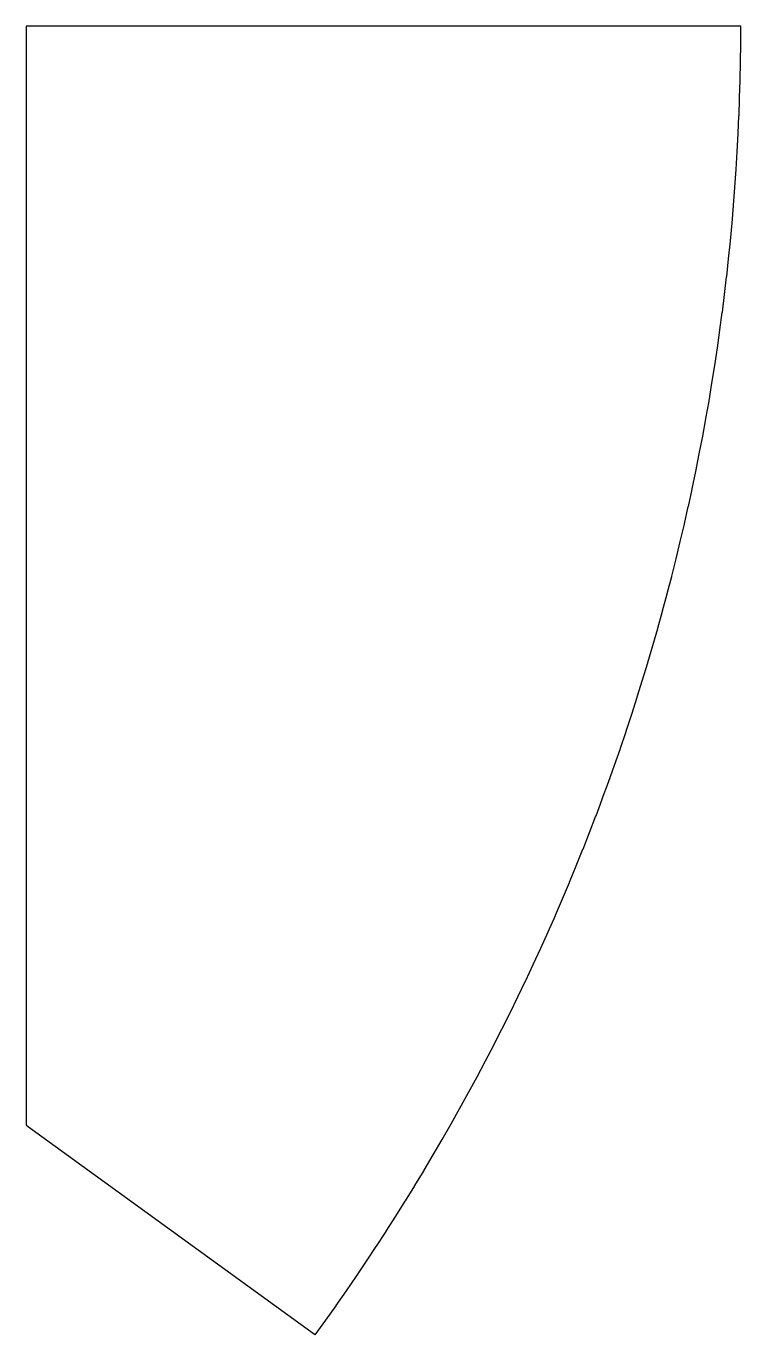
# Model space of a CAD drawing. Header units: millimetres. Extents: x 195 to 390, y 243 to 600.
import ezdxf

# ---------------------------------------------------------------- set-up
doc = ezdxf.new("R2010")
doc.units = ezdxf.units.MM
doc.layers.add('Mesh_cs003', color=7, linetype='CONTINUOUS')

msp = doc.modelspace()

# ---------------------------------------------------------------- linework, layer by layer
at = {"layer": 'Mesh_cs003'}
for p, q in [((195.166, 600.148, 0.1), (195, 600.148, 0.1)), ((195, 600.148, 0.1), (195, 599.983, 0.1)), ((195, 599.983, 0.1), (195, 575.359, 0.1)), ((195.277, 600.148, 0.1), (195.166, 600.148, 0.1)), ((388.11, 600.148, 0.1), (195.277, 600.148, 0.1)), ((388.955, 600.148, 0.1), (388.11, 600.148, 0.1)), ((389.273, 600.148, 0.1), (388.955, 600.148, 0.1)), ((389.723, 600.148, 0.1), (389.273, 600.148, 0.1)), ((389.834, 600.148, 0.1), (389.723, 600.148, 0.1)), ((390, 600.148, 0.1), (389.834, 600.148, 0.1)), ((389.98, 595.26, 0.1), (390, 600.117, 0.1)), ((390, 600.117, 0.1), (390, 600.148, 0.1)), ((389.921, 590.373, 0.1), (389.98, 595.229, 0.1)), ((389.98, 595.229, 0.1), (389.98, 595.26, 0.1)), ((389.822, 585.454, 0.1), (389.92, 590.296, 0.1)), ((389.92, 590.296, 0.1), (389.921, 590.342, 0.1)), ((389.921, 590.342, 0.1), (389.921, 590.373, 0.1)), ((389.684, 580.563, 0.1), (389.821, 585.405, 0.1)), ((389.821, 585.405, 0.1), (389.822, 585.454, 0.1)), ((389.508, 575.692, 0.1), (389.683, 580.532, 0.1)), ((389.683, 580.532, 0.1), (389.684, 580.563, 0.1)), ((389.292, 570.823, 0.1), (389.507, 575.661, 0.1)), ((389.507, 575.661, 0.1), (389.508, 575.692, 0.1)), ((195, 575.359, 0.1), (195, 575.248, 0.1)), ((195, 575.248, 0.1), (195, 573.027, 0.1)), ((195, 573.027, 0.1), (195, 300.355, 0.1)), ((389.036, 565.919, 0.1), (389.29, 570.77, 0.1)), ((389.29, 570.77, 0.1), (389.292, 570.823, 0.1)), ((388.74, 561.031, 0.1), (389.033, 565.879, 0.1)), ((389.033, 565.879, 0.1), (389.036, 565.919, 0.1)), ((388.405, 556.144, 0.1), (388.738, 560.99, 0.1)), ((388.738, 560.99, 0.1), (388.74, 561.031, 0.1)), ((388.031, 551.261, 0.1), (388.403, 556.104, 0.1)), ((388.403, 556.104, 0.1), (388.405, 556.144, 0.1)), ((387.618, 546.381, 0.1), (388.028, 551.22, 0.1)), ((388.028, 551.22, 0.1), (388.031, 551.261, 0.1)), ((387.165, 541.504, 0.1), (387.614, 546.34, 0.1)), ((387.614, 546.34, 0.1), (387.618, 546.381, 0.1)), ((386.673, 536.631, 0.1), (387.161, 541.463, 0.1)), ((387.161, 541.463, 0.1), (387.165, 541.504, 0.1)), ((386.142, 531.762, 0.1), (386.669, 536.591, 0.1)), ((386.669, 536.591, 0.1), (386.673, 536.631, 0.1)), ((385.571, 526.898, 0.1), (386.137, 531.722, 0.1)), ((386.137, 531.722, 0.1), (386.142, 531.762, 0.1)), ((384.962, 522.038, 0.1), (385.567, 526.858, 0.1)), ((385.567, 526.858, 0.1), (385.571, 526.898, 0.1)), ((384.313, 517.184, 0.1), (384.957, 521.998, 0.1)), ((384.957, 521.998, 0.1), (384.962, 522.038, 0.1)), ((383.625, 512.335, 0.1), (384.308, 517.143, 0.1)), ((384.308, 517.143, 0.1), (384.313, 517.184, 0.1)), ((382.898, 507.491, 0.1), (383.619, 512.294, 0.1)), ((383.619, 512.294, 0.1), (383.625, 512.335, 0.1)), ((382.892, 507.451, 0.1), (382.898, 507.491, 0.1)), ((382.132, 502.654, 0.1), (382.892, 507.451, 0.1)), ((381.328, 497.823, 0.1), (382.126, 502.614, 0.1)), ((382.126, 502.614, 0.1), (382.132, 502.654, 0.1)), ((380.484, 492.998, 0.1), (381.321, 497.783, 0.1)), ((381.321, 497.783, 0.1), (381.328, 497.823, 0.1)), ((379.601, 488.181, 0.1), (380.477, 492.958, 0.1)), ((380.477, 492.958, 0.1), (380.484, 492.998, 0.1)), ((378.68, 483.371, 0.1), (379.594, 488.141, 0.1)), ((379.594, 488.141, 0.1), (379.601, 488.181, 0.1)), ((377.72, 478.568, 0.1), (378.672, 483.331, 0.1)), ((378.672, 483.331, 0.1), (378.68, 483.371, 0.1)), ((376.721, 473.773, 0.1), (377.712, 478.528, 0.1)), ((377.712, 478.528, 0.1), (377.72, 478.568, 0.1)), ((375.684, 468.986, 0.1), (376.713, 473.733, 0.1)), ((376.713, 473.733, 0.1), (376.721, 473.773, 0.1)), ((374.608, 464.208, 0.1), (375.676, 468.947, 0.1)), ((375.676, 468.947, 0.1), (375.684, 468.986, 0.1)), ((373.494, 459.439, 0.1), (374.599, 464.169, 0.1)), ((374.599, 464.169, 0.1), (374.608, 464.208, 0.1)), ((372.342, 454.679, 0.1), (373.485, 459.4, 0.1)), ((373.485, 459.4, 0.1), (373.494, 459.439, 0.1)), ((371.151, 449.928, 0.1), (372.332, 454.639, 0.1)), ((372.332, 454.639, 0.1), (372.342, 454.679, 0.1)), ((369.921, 445.187, 0.1), (371.141, 449.889, 0.1)), ((371.141, 449.889, 0.1), (371.151, 449.928, 0.1)), ((368.654, 440.457, 0.1), (369.911, 445.148, 0.1)), ((369.911, 445.148, 0.1), (369.921, 445.187, 0.1)), ((367.349, 435.736, 0.1), (368.644, 440.417, 0.1)), ((368.644, 440.417, 0.1), (368.654, 440.457, 0.1)), ((366.005, 431.026, 0.1), (367.338, 435.697, 0.1)), ((367.338, 435.697, 0.1), (367.349, 435.736, 0.1)), ((364.624, 426.327, 0.1), (365.994, 430.987, 0.1)), ((365.994, 430.987, 0.1), (366.005, 431.026, 0.1)), ((363.205, 421.64, 0.1), (364.613, 426.288, 0.1)), ((364.613, 426.288, 0.1), (364.624, 426.327, 0.1)), ((361.748, 416.964, 0.1), (363.193, 421.601, 0.1)), ((363.193, 421.601, 0.1), (363.205, 421.64, 0.1)), ((360.254, 412.3, 0.1), (361.736, 416.925, 0.1)), ((361.736, 416.925, 0.1), (361.748, 416.964, 0.1)), ((358.709, 407.609, 0.1), (360.229, 412.222, 0.1)), ((360.229, 412.222, 0.1), (360.242, 412.261, 0.1)), ((360.242, 412.261, 0.1), (360.254, 412.3, 0.1)), ((357.14, 402.97, 0.1), (358.696, 407.57, 0.1)), ((358.696, 407.57, 0.1), (358.709, 407.609, 0.1)), ((355.533, 398.343, 0.1), (357.126, 402.931, 0.1)), ((357.126, 402.931, 0.1), (357.14, 402.97, 0.1)), ((353.889, 393.73, 0.1), (355.519, 398.305, 0.1)), ((355.519, 398.305, 0.1), (355.533, 398.343, 0.1)), ((352.207, 389.13, 0.1), (353.875, 393.691, 0.1)), ((353.875, 393.691, 0.1), (353.889, 393.73, 0.1)), ((350.489, 384.543, 0.1), (352.193, 389.091, 0.1)), ((352.193, 389.091, 0.1), (352.207, 389.13, 0.1)), ((348.734, 379.971, 0.1), (350.474, 384.505, 0.1)), ((350.474, 384.505, 0.1), (350.489, 384.543, 0.1)), ((346.942, 375.413, 0.1), (348.719, 379.933, 0.1)), ((348.719, 379.933, 0.1), (348.734, 379.971, 0.1)), ((345.113, 370.869, 0.1), (346.927, 375.375, 0.1)), ((346.927, 375.375, 0.1), (346.942, 375.413, 0.1)), ((343.248, 366.341, 0.1), (345.098, 370.832, 0.1)), ((345.098, 370.832, 0.1), (345.113, 370.869, 0.1)), ((341.347, 361.827, 0.1), (343.232, 366.303, 0.1)), ((343.232, 366.303, 0.1), (343.248, 366.341, 0.1)), ((339.409, 357.329, 0.1), (341.331, 361.79, 0.1)), ((341.331, 361.79, 0.1), (341.347, 361.827, 0.1)), ((337.435, 352.847, 0.1), (339.392, 357.292, 0.1)), ((339.392, 357.292, 0.1), (339.409, 357.329, 0.1)), ((335.425, 348.381, 0.1), (337.418, 352.81, 0.1)), ((337.418, 352.81, 0.1), (337.435, 352.847, 0.1)), ((333.379, 343.931, 0.1), (335.408, 348.344, 0.1)), ((335.408, 348.344, 0.1), (335.425, 348.381, 0.1)), ((331.297, 339.498, 0.1), (333.361, 343.894, 0.1)), ((333.361, 343.894, 0.1), (333.379, 343.931, 0.1)), ((329.18, 335.081, 0.1), (331.279, 339.461, 0.1)), ((331.279, 339.461, 0.1), (331.297, 339.498, 0.1)), ((327.027, 330.682, 0.1), (329.162, 335.045, 0.1)), ((329.162, 335.045, 0.1), (329.18, 335.081, 0.1)), ((324.838, 326.3, 0.1), (327.008, 330.646, 0.1)), ((327.008, 330.646, 0.1), (327.027, 330.682, 0.1)), ((322.615, 321.937, 0.1), (324.82, 326.264, 0.1)), ((324.82, 326.264, 0.1), (324.838, 326.3, 0.1)), ((320.356, 317.591, 0.1), (322.596, 321.9, 0.1)), ((322.596, 321.9, 0.1), (322.615, 321.937, 0.1)), ((318.063, 313.263, 0.1), (320.337, 317.555, 0.1)), ((320.337, 317.555, 0.1), (320.356, 317.591, 0.1)), ((315.735, 308.954, 0.1), (318.044, 313.227, 0.1)), ((318.044, 313.227, 0.1), (318.063, 313.263, 0.1)), ((313.372, 304.664, 0.1), (315.715, 308.919, 0.1)), ((315.715, 308.919, 0.1), (315.735, 308.954, 0.1)), ((310.974, 300.394, 0.1), (313.352, 304.629, 0.1)), ((313.352, 304.629, 0.1), (313.372, 304.664, 0.1)), ((195, 300.355, 0.1), (195, 300.074, 0.1)), ((308.543, 296.142, 0.1), (310.954, 300.358, 0.1)), ((310.954, 300.358, 0.1), (310.974, 300.394, 0.1)), ((195, 300.074, 0.1), (195.129, 299.981, 0.1)), ((195.129, 299.981, 0.1), (195.653, 299.6, 0.1)), ((195.653, 299.6, 0.1), (273.655, 242.928, 0.1)), ((306.077, 291.911, 0.1), (308.522, 296.107, 0.1)), ((308.522, 296.107, 0.1), (308.543, 296.142, 0.1)), ((303.577, 287.699, 0.1), (306.056, 291.876, 0.1)), ((306.056, 291.876, 0.1), (306.077, 291.911, 0.1)), ((301.043, 283.508, 0.1), (303.556, 287.664, 0.1)), ((303.556, 287.664, 0.1), (303.577, 287.699, 0.1)), ((298.476, 279.337, 0.1), (301.022, 283.473, 0.1)), ((301.022, 283.473, 0.1), (301.043, 283.508, 0.1)), ((295.875, 275.187, 0.1), (298.454, 279.302, 0.1)), ((298.454, 279.302, 0.1), (298.476, 279.337, 0.1)), ((295.853, 275.152, 0.1), (295.875, 275.187, 0.1)), ((293.24, 271.058, 0.1), (295.853, 275.152, 0.1)), ((290.573, 266.95, 0.1), (293.218, 271.024, 0.1)), ((293.218, 271.024, 0.1), (293.24, 271.058, 0.1)), ((287.873, 262.865, 0.1), (290.544, 266.906, 0.1)), ((290.544, 266.906, 0.1), (290.573, 266.95, 0.1)), ((285.153, 258.821, 0.1), (287.856, 262.84, 0.1)), ((287.856, 262.84, 0.1), (287.873, 262.865, 0.1)), ((282.4, 254.798, 0.1), (285.136, 258.795, 0.1)), ((285.136, 258.795, 0.1), (285.153, 258.821, 0.1)), ((279.605, 250.782, 0.1), (282.373, 254.757, 0.1)), ((282.373, 254.757, 0.1), (282.4, 254.798, 0.1)), ((276.754, 246.756, 0.1), (279.562, 250.72, 0.1)), ((279.562, 250.72, 0.1), (279.579, 250.745, 0.1)), ((279.579, 250.745, 0.1), (279.605, 250.782, 0.1)), ((273.897, 242.79, 0.1), (276.736, 246.731, 0.1)), ((276.736, 246.731, 0.1), (276.754, 246.756, 0.1)), ((273.655, 242.928, 0.1), (273.745, 242.862, 0.1)), ((273.745, 242.862, 0.1), (273.879, 242.765, 0.1)), ((273.879, 242.765, 0.1), (273.897, 242.79, 0.1))]:
    msp.add_line(p, q, dxfattribs=at)

doc.saveas('drawing.dxf')
